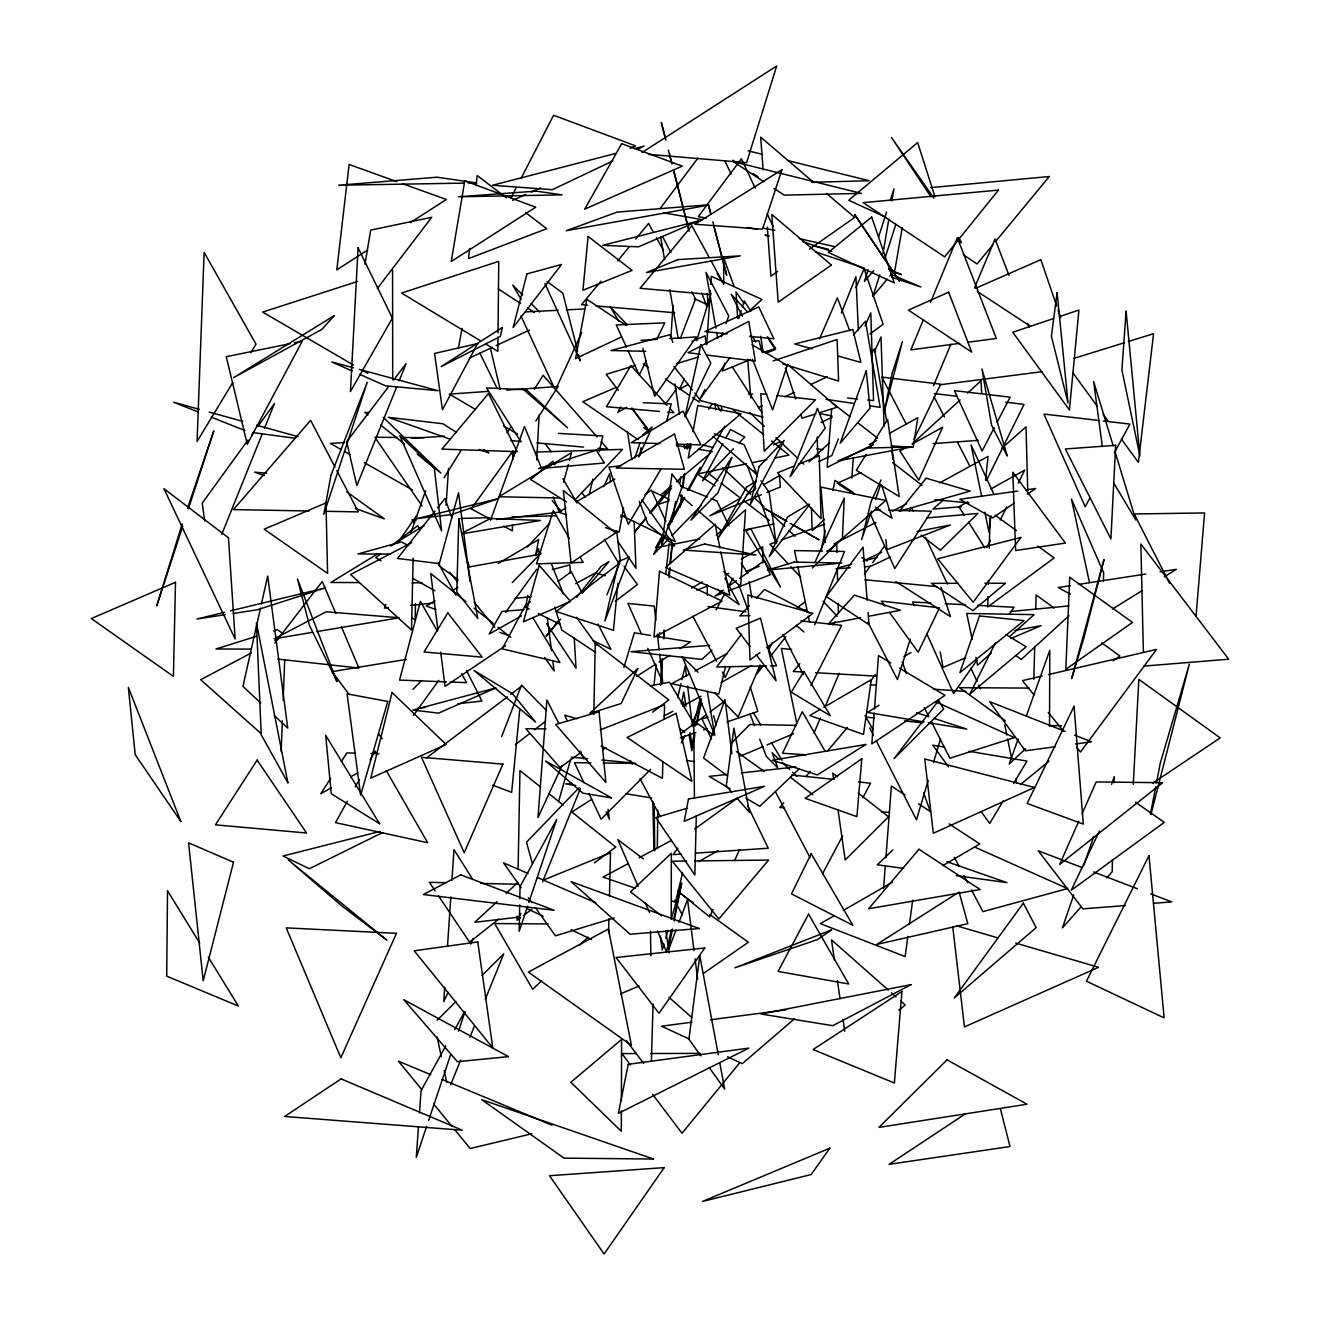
<?xml version="1.0" encoding="UTF-8"?>
<svg xmlns="http://www.w3.org/2000/svg" width="1320" height="1320" viewBox="0 0 1320 1320"><rect width="100%" height="100%" fill="white"/><g stroke="black" fill="none" stroke-linecap="round" stroke-linejoin="round"><path stroke-width="1.5" d="M671.236 919.182L671.319 853.281L630.514 891.874L661.468 915.766M621.373 1110.862L621.308 1131.273L570.834 1082.284L621.588 1039.45L621.406 1100.666M1049.532 726.412L1049.779 650.331L1026.399 715.836M512.44 524.716L512.391 530.855L503.431 526.086M512.935 459.096L513.001 450.895L471.157 508.86L490.875 519.387M657.327 848.496L657.805 810.216M497.97 337.012L497.821 351.318L485.579 343.909M498.019 332.921L498.745 261.36L401.56 293.04L480.315 340.725M415.437 603.603L415.239 619.938L411.906 617.711M416.394 519.849L416.443 515.773L397.963 542.454M517.192 916.13L517.126 920.221L520.41 917.779M518.1 868.972L519.964 770.566L540.721 787.149M519.684 904.893L519.172 931.326L527.571 906.246M519.799 898.804L520.047 886.611L556.66 819.472L528.874 902.401M593.818 714.417L595.27 642.939L668.778 699.93L652.641 712.14M413.143 558.129L411.493 630.019L350.608 574.514L411.724 542.635M1112.447 859.601L1112.199 871.745L1106.803 877.816M1114.113 782.694L1114.245 776.622L1111.589 784.377M608.569 933.141L608.916 918.72M609.461 896.066L610.483 852.803L544.104 879.764M696.3 815.694L694.864 875.011L655.809 817.558L686.845 808.351M987.987 596.755L987.723 606.903L1054.185 557.931L1037.784 546.051M988.317 584.595L988.416 580.553M989.257 548.113L990.049 517.704M1033.824 679.338L1034.715 646.387M1035.705 609.312L1036.084 594.908L1054.152 608.091M662.904 761.97L662.409 778.305L601.178 746.014M664.158 719.07L664.587 704.764L600.204 729.878M651.387 1060.917L653.07 1004.041M281.16 751.542L282.348 720.836M283.14 700.342L284.724 659.389M1103.371 581.047L1103.701 572.88L1071.46 499.076L1089.478 582.565M536.778 460.004L539.105 414.942M1133.286 784.311L1138.847 679.387L1220.191 737.896L1152.839 783.106M660.577 685.344L662.227 658.762M663.498 638.319L664.01 630.135M446.111 505.213L448.519 468.501M444.757 987.245L443.784 1001.632L448.123 992.343M447.513 946.159L450.813 896.857M451.918 880.407L453.981 849.601L472.478 879.037M670.84 338.25L673.035 305.448M660.841 683.496L662.475 659.142M663.828 638.847L664.372 630.729M706.678 344.701L710.374 290.4M710.77 284.361L711.332 276.309L761.937 299.425L749.892 310.513M418.44 1127.082L416.278 1157.392L426.657 1126.34M419.463 1112.925L421.047 1090.699L445.83 1045.786M851.796 478.038L853.33 457.826M874.186 713.081L871.843 743.886L945.005 695.343L899.53 668.151M874.483 708.988L878.526 655.594L890.769 662.92M831.666 408.903L827.145 467.362L871.926 445.17M883.542 888.624L885.274 866.052M885.901 857.851L891.396 786.077L904.992 794.986M1196.035 616.242L1204.582 512.935L1134.193 513.975L1169.57 583.242M617.909 583.357L613.453 630.333L556.264 611.49L619.856 562.931M669.141 577.83L670.098 567.666M670.477 563.59L671.831 549.334L673.728 543.724M519.701 710.374L511.648 792.346L492.723 785.185M668.679 575.256L669.273 569.167M985.561 480.348L988.036 456.423L939.642 482.906M469.59 248.457L468.55 258.588L546.727 228.723L525.707 212.636M476.14 185.642L477.196 175.511L506.303 197.785M653.994 685.261L656.139 665.049M659.142 636.768L659.571 632.726M665.824 574.101L669.042 543.757M680.179 507.061L681.565 494.885M682.489 486.766L683.875 474.589M681.169 504.108L682.11 495.94M683.034 487.773L684.667 473.501M687.456 449.014L687.934 444.939M669.884 563.095L672.26 543.262M990.924 515.872L988.96 532.01L984.901 512.226M686.911 448.536L687.39 444.807M680.031 482.823L680.823 476.702M907.846 936.441L905.157 956.571L820.396 923.653L834.438 915.568M909.447 924.363L912.681 900.224M639.787 455.614L641.041 447.645M364.996 264.049L370.689 230.109L431.755 217.288L377.322 288.469M883.014 253.423L888.822 219.169M891.891 201.036L893.937 188.941L890.241 200.492M672.062 521.615L675.51 501.616M902.253 227.65L894.927 269.841L889.746 276.078M690.772 443.982L688.182 458.188L741.081 413.721L697.768 405.438L692.983 431.805M623.568 508.002L619.13 532.174L605.517 527.67M458.32 348.513L462.066 328.399M694.881 734.778L691.828 750.783L689.007 734.53M696.795 724.779L701.398 700.788M1150.413 814.275L1155.726 786.736M1156.485 782.793L1160.296 763.125L1189.336 664.191L1151.024 814.226M527.818 595.403L525.492 607.365L529.254 609.114M535.59 555.505L538.708 539.534L498.284 563.442M821.205 550.489L825.132 530.458M832.986 490.396L834.933 480.381L853.446 492.591M668.547 948.915L672.507 929.032M674.107 921.079L681.648 883.294L671.385 918.588M694.403 732.847L691.928 744.86L690.046 732.666M696.053 724.845L701.398 698.824M681.302 703.857L683.777 692.027L685.971 706.249M682.522 706.035L683.38 702.009L684.073 706.068M666.534 951.67L671.418 929.544M673.645 919.495L681.648 883.294M260.502 608.14L242.946 686.433L260.865 703.098M261.393 604.131L267.696 576.031L287.727 728.079L274.296 715.588M589.215 494.736L592.845 479.061M599.214 451.621L602.844 435.963L558.558 433.389M677.704 697.455L680.988 683.644M681.928 679.701L685.229 665.89L686.433 675.988M682.654 872.47L675.493 902.203L671.682 900.883M725.62 666.319L718.872 693.957L671.698 683.678L689.601 673.942M693.677 724.465L700.211 698.626M666.6 421.311L671.253 403.92L643.253 402.732M563.541 482.196L568.359 464.459M569.432 460.515L571.577 452.644L498.91 496.765L559.267 497.97M558.574 801.587L570.768 759.082M663.993 944.097L662.277 949.971L660.363 936.21M665.692 938.207L667.969 930.369M928.224 780.302L916.459 819.819L876.266 740.817M933.504 762.531L940.566 738.82M623.914 667.441L634.375 632.791L650.397 635.415M696.696 340.659L711.084 293.304M724.762 363.214L722.32 371.002L750.667 359.486M738.771 318.433L741.213 310.646M742.417 306.751L744.249 300.911L750.882 311.322M879.73 274.873L872.916 296.34L887.155 279.197M885.307 257.334L895.834 224.169M910.305 639.029L897.435 679.519L867.851 622.149M868.082 269.841L864.385 281.408L873.675 270.683M878.543 237.105L886.545 212.058M182.737 526.152L156.733 605.863L182.243 523.792M188.446 508.645L213.807 430.881L187.506 508.299M428.62 1120.515L450.697 1054.498M458.502 1031.2L464.986 1011.797M1073.721 894.894L1062.418 927.861L1081.261 906.625M1083.687 865.804L1093.653 836.731M634.788 457.99L640.117 442.546M871.53 510.972L861.647 539.5L871.101 501.567L881.067 479.919M875.49 499.554L880.77 484.324M385.737 604.279L384.384 608.124L388.426 607.712M410.767 533.049L425.634 490.693M721.429 336.748L722.749 332.97M726.082 323.532L728.739 315.991L705.986 272.332L715.935 328.3M1018.149 738.952L1009.206 763.999L1025.64 748.688M490.561 520.179L524.502 426.525L542.306 470.299M668.861 948.997L676.054 929.989M678.926 922.383L687.538 899.564L694.023 950.614M680.328 338.53L695.524 298.98L691.746 291.835M501.633 736.626L521.499 685.13L546.48 710.556M838.365 438.983L831.814 455.582L818.796 461.604M606.969 594.759L619.658 563.194M841.351 313.005L855.938 276.738L858.346 330.28M221.826 534.188L262.284 433.802M264.561 428.126L274.494 403.491L257.631 426.739M396.841 386.546L356.846 485.611L346.649 441.721L388.74 386.447M399.151 380.837L406.065 363.676L393.69 379.945M450.681 1084.644L460.68 1059.993M469.92 1037.239L474.523 1025.871M485.298 999.322L503.745 953.832L482.031 975.48M542.586 881.743L580.371 788.568M814.754 624.64L844.585 551.48L826.534 551.149M923.472 319.457L910.882 349.882L959.706 343.349M930.55 302.329L957.33 237.649L996.32 338.448L967.841 342.26M759.973 665.033L738.193 716.991L714.631 692.753M933.553 385.621L950.878 344.272M974.523 287.892L995.016 239.019L1009.041 275.401M814.011 733.078L820.314 718.113M825.033 706.893L839.207 673.233M819.555 338.811L837.358 297.775L849.783 330.808M855.938 287.546L864.121 268.884L883.162 324.274L870.028 333.96M603.834 486.651L609.576 473.649L610.582 481.784M864.996 325.941L870.787 312.906L873.543 400.554L867.553 399.976M1078.753 821.304L1059.679 864.418L1162.623 782.727L1096.178 781.935L1082.086 813.796M874.318 351.879L881.001 336.913L884.053 426.195M712.965 909.364L709.632 916.839L677.77 891.132M734.58 860.739L739.579 849.519M638.682 457.001L652.229 426.97L642.79 434.841M814.902 562.468L844.206 498.069L842.457 538.098L812.394 567.98M555.34 390.093L581.724 332.656M562.106 765.501L537.982 817.542L546.909 700.045L558.822 723.476M470.613 944.031L473.204 938.454M535.937 554.317L538.56 548.724L539.336 554.829M520.872 913.473L519.139 917.103L474.705 922.284L497.112 901.659M730.438 666.468L725.191 677.49L722.337 672.094M1099.378 831.105L1071.295 890.208L1164.306 822.36L1135.58 802.279M914.05 439.246L940.665 384.17L881.892 377.108L906.477 424.627M646.272 360.657L639.226 375.061L628.155 350.922M656.848 339.058L664.785 322.855L616.242 324.935L626.456 347.209M760.617 666.418L757.069 673.678L763.307 665.659M768.619 650.1L772.183 642.84M986.749 547.668L990.363 540.292M1000.296 519.997L1006.615 507.078M1018.347 483.087L1024.667 470.167L990.907 488.961M684.486 378.906L679.338 389.383L688.215 384.433M986.436 480.579L1024.039 404.398L1005.691 402.171M995.528 642.592L969.87 694.006L1026.168 646.8L1006.054 634.606M810.859 685.591L841.665 625.333L800.992 620.895M704.929 389.466L699.369 400.29L763.191 417.136M510.807 198.313L516.384 187.489M521.037 178.464L553.591 115.269L635.58 145.876L629.986 148.351M994.257 427.713L982.113 451.06L954.409 390.654L1010.13 397.155L997.062 422.317M681.351 742.797L685.162 735.603M692.769 721.215L702.273 703.23M716.133 609.906L724.548 594M728.293 586.921L732.963 578.077M822.459 873.922L842.655 835.824M862.851 797.742L870.54 783.222L858.38 781.952M1090.056 497.722L1085.188 506.698L1043.955 414.084L1099.214 420.502M1114.344 452.826L1129.903 424.083L1103.305 420.981M722.783 443.652L702.471 480.859L733.441 448.767M725.686 438.339L730.521 429.478L744.711 437.102L739.068 442.942M663.284 536.596L653.532 554.433L669.042 538.527M668.167 527.67L684.75 497.359M688.644 490.215L697.422 474.16L715.126 485.809M454.74 1029.616L464.656 1011.648M347.358 801.174L335.511 822.64L427.663 842.721L386.166 770.484M355.278 786.868L359.221 779.724M370.095 760.056L375.045 751.113L377.058 754.627M662.524 535.309L655.562 547.849L699.732 538.956M667.507 526.333L683.43 497.656M687.406 490.479L700.342 467.181M724.746 426.145L698.231 473.831L746.592 463.848M620.845 406.906L617.826 412.269L626.719 407.302M661.171 468.699L628.303 524.37L608.965 466.999L621.027 465.877M1003.183 800.91L989.72 823.433L981.239 811.767M1013.529 783.601L1026.993 761.079L968.864 751.261M232.864 382.387L197.076 441.457L204.121 252.384L256.014 344.157L250.75 352.852M687.868 443.553L684.733 448.717L684.123 444.659M708.741 409.216L711.876 404.068M866.035 454.476L856.333 470.283L899.184 496.502L887.601 419.364L870.342 447.447M444.196 477.642L461.241 450.054M506.979 432.861L510.262 427.63M534.385 389.235L543.147 375.292L597.086 436.936M330.577 778.42L320.793 793.732L331.32 787.776M341.435 761.409L346.879 752.911L354.899 753.11M535.804 420.981L558.212 386.512L506.847 390.093M870.507 681.302L875.226 674.569M976.899 660.33L953.601 693.511L926.822 633.748M1009.503 613.899L1014.156 607.266L977.592 605.368M864.402 574.365L870.309 566.016M872.685 562.683L884.499 545.968M909.332 510.873L911.691 507.54L913.44 511.269M413.539 715.308L438.752 680.41M505.56 612.381L536.679 569.266M665.61 403.92L676.368 389.037M247.995 440.022L202.24 503.118L204.682 520.971M251.608 435.039L254.017 431.722M729.762 357.868L699.748 399.349L694.815 393.079M677.886 848.1L673.035 854.65L681.153 854.089M660.148 208.527L697.867 158.169M741.527 634.194L716.711 666.946L766.573 665.957M274.873 642.972L322.278 581.476L335.808 613.47M809.523 504.718L769.246 556.628L787.529 516.978L809.127 504.091M770.781 656.04L785.763 636.784M558.954 620.004L546.216 636.223L560.604 619.096M576.774 597.3L600.963 566.511L608.965 561.528L582.83 592.647M645.975 517.671L634.689 531.976L646.553 517.852M649.72 512.903L671.038 485.876M434.989 511.104L397.485 558.476L439.543 563.656M437.481 507.936L444.988 498.465L451.819 517.605M739.843 1062.649L681.994 1133.236L652.575 1094.23M600.897 281.209L581.559 304.639L587.631 305.167M617.644 260.898L629.244 246.84M635.695 239.035L648.582 223.41L653.532 232.37M992.838 244.86L977.08 263.934L963.418 254.809M995.461 241.675L1049.284 176.5L930.55 187.671M650.512 513.15L671.599 488.053M799.821 663.696L793.287 671.467L803.401 672.029M832.524 624.855L835.147 621.753M783.733 802.808L779.74 807.526L783.816 807.708M806.289 776.111L810.282 771.408M827.524 750.981L847.44 727.435M853.462 334.917L865.507 321.272L880.159 407.352L870.144 405.867M871.761 351.945L874.483 348.909L886.71 421.393M527.373 546.909L549.697 523.165M575.272 499.686L622.529 449.361L536.052 452.067M749.38 605.616L739.744 615.862L750.007 615.615M756.261 598.29L764.528 589.495L809.721 613.156M579.084 787.71L526.498 842.177L532.455 863.791M671.863 535.639L701.448 505.279M512.242 582.565L541.084 553.13M413.044 689.287L421.641 680.526M650.496 769.51L601.111 819.192L589.083 793.65M731.296 743.177L749.909 724.433L796.356 725.406M437.135 1020.245L455.961 1001.467M892.666 850.096L877.305 864.798L903.639 868.411M799.012 769.065L759.808 806.322L745.833 798.072M541.645 980.826L532.653 989.291L494.719 923.554L548.146 923.951M579.117 945.516L588.11 937.051M808.978 461.934L829.537 442.645M812.658 530.36L824.538 519.304M712.024 650.067L701.927 659.373L630.878 651.667L709.714 645.397M506.088 893.409L518.034 882.403M912.236 443.85L960.085 399.976M967.56 393.129L981.007 380.787L981.701 393.013M1069.018 615.681L1021.185 659.488L1016.268 655.776M991.37 652.921L977.625 665.231L975.942 657.261M1009.701 636.504L1034.121 614.641L966.735 613.47L972.18 639.342M943.668 499.669L933.009 509.108L961.306 506.715M1001.616 448.42L1026.02 426.838L1027.736 490.76M827.656 551.397L885.753 500.445L820.908 487.113L825.313 542.487M716.397 535.194L745.536 509.817L740.602 586.492L723.871 571.577M794.426 1018.842L742.318 1063.639L727.634 1056.841M660.693 495.016L671.665 485.809M676.351 481.866L710.82 452.925M1020.508 784.525L1049.02 761.161M898.837 1010.229L905.223 1005.048L900.62 1000.972M498.68 919.182L469.557 942.15L438.57 896.016M515.295 744.711L529.666 733.557M534.468 729.844L545.639 721.165M380.589 553.987L375.738 557.683L381.117 560.687M391.908 545.358L417.78 525.673L419.727 529.237M615.318 601.342L637.428 584.545L624.046 566.313M602.63 749.991L605.863 747.549M426.212 758.175L507.49 696.828M510.741 694.369L522.11 685.789M644.903 494.934L651.387 490.083L665.89 521.351M523.693 915.354L531.91 909.249M594.38 862.917L615.763 847.077L571.065 811.371M759.94 652.608L749.991 659.967L747.912 595.006L812.988 613.371L766.573 647.707M680.443 733.87L706.579 714.516M709.846 712.09L724.564 701.201M525.442 605.236L530.36 601.639M558.195 581.295L571.296 571.708L582.351 593.373M581.344 752.153L560.01 767.613L525.855 728.706L546.018 728.904M694.666 829.076L737.748 797.89M723.261 590.106L715.028 596.013L724.564 592.366M728.194 586.575L736.411 580.668M739.695 578.292L764.379 560.571L770.269 574.778L728.36 590.898M1113.156 660.825L1119.855 656.007L1101.787 642.84M777.612 271.458L770.913 276.144L767.316 227.106M809.44 249.15L854.667 217.453L826.485 193.363M797.098 607.58L805.381 601.804M703.329 973.483L748.357 942.249L709.846 914.595M1014.156 503.201L992.64 517.918L959.788 499.323L1017.687 491.056M1027.389 494.159L1035.672 488.499L1025.673 489.918M505.56 645.661L445.055 686.416L440.715 652.162M965.761 1113.585L889.135 1164.322L1010.031 1146.519L1000.445 1109.047M642.031 152.526L776.671 66L746.592 162.69L648.466 154.341M367.62 250.058L336.814 269.841L349.107 164.472L396.759 181.632M410.404 222.568L446.341 199.485L402.484 183.694M636.619 676.401L655.726 664.191M659.191 661.963L669.619 655.297M680.031 648.631L690.442 641.982L656.403 636.388M570.867 812.674L591.541 799.458M957.38 893.145L876.793 944.427L967.791 923.686L959.079 892.056M879.021 705.193L867.553 712.453L924.231 721.957M1112.595 608.949L1141.882 590.749M1164.273 576.823L1176.334 569.332L1160.032 571.84M378.246 553.542L330.808 582.466L359.221 582.582M390.555 546.051L423.951 525.69M565.802 508.052L558.806 512.209L566.593 514.784M576.312 501.847L614.823 479.061M435.006 600.864L426.212 606.062L435.913 609.51M452.579 590.469L457.858 587.351M942.678 865.705L979.786 843.942L949.195 823.911M691.647 588.159L702.306 581.938M741.345 559.152L762.646 546.727L762.943 562.881M820.314 709.368L809.754 715.506L863.478 734.432L871.332 679.652L823.828 707.305M741.163 497.722L709.797 515.807L761.277 494.785M746.394 494.703L755.106 489.687M763.818 484.654L779.493 475.612L780.334 486.997L766.986 492.459M843.216 910.503L892.386 882.172M698.577 861.729L717.981 850.657M350.625 776.869L357.654 772.893M521.449 615.895L489.175 634.062L502.012 611.408L524.007 609.625M721.198 682.473L751.591 665.462M904.002 656.486L911.047 652.542M967.807 501.831L958.93 506.764L964.309 515.312M876.595 440.435L869.451 444.378L873.428 444.659M889.135 433.521L917.763 417.73L913.192 447.364L891.314 445.88M906.955 446.919L899.811 450.862L918.803 480.166L942.645 427.251L912.301 443.965M694.98 671.005L727.221 653.466M575.668 583.638L595.468 572.946L605.352 575.718M664.092 715.918L672.87 711.232M683.413 705.589L700.953 696.201M628.254 863.577L603.025 877.074L635.448 888.31M639.062 857.785L671.517 840.428M758.521 407.682L762.085 405.784M251.328 652.954L200.689 679.701L261.426 733.92M274.824 640.546L278.438 638.632M892.403 511.219L906.774 503.728M276.028 637.824L326.172 611.787L399.234 617.777L316.569 631.636M461.818 533.247L490.446 518.512L540.474 520.459L462.033 533.824M833.992 543.939L875.985 522.423M382.668 832.507L309.358 868.725L283.041 856.003L380.111 831.402M612.909 160.924L552.288 189.7L492.508 185.262L616.209 153.318M636.801 149.589L644.143 146.091L634.178 148.681M865.309 560.01L881.644 552.271M890.224 557.057L870.689 566.33L864.567 566.759M785.02 396.726L794.211 392.37M810.777 384.549L827.343 376.712M621.555 336.913L575.569 358.611L586.789 299.277L625.911 325.198M773.487 444.906L780.829 441.441M821.172 422.433L832.178 417.236M470.151 357.703L492.409 347.341M496.122 345.609L529.501 330.066M725.109 574.909L728.689 573.292M837.078 483.334L860.986 472.609M512.671 200.277L525.707 194.502M531.3 192.043L540.606 187.918M975.661 288.288L1040.836 259.661L1056.743 306.108M616.242 387.37L582.763 401.725L638.055 439.593M620.449 993.943L638.979 986.007M965.646 657.789L943.024 667.409L940.203 651.915M1010.905 638.517L1041.084 625.68L1015.014 630.399M691.977 341.385L705.045 335.841L706.216 343.827M740.536 756.079L763.273 746.493M767.052 744.892L793.567 733.722M794.607 465.877L777.546 472.824L821.073 518.727L819.241 455.829L798.385 464.327M765.781 353.331L775.236 349.503L767.481 337.359M696.729 590.172L708.081 585.832M745.932 571.395L759.182 566.346M777.447 541.464L769.89 544.219L788.089 563.706M781.226 540.094L824.736 524.221M680.328 737.831L695.821 732.551M703.577 729.91L707.454 728.59M726.825 721.99L757.812 711.43L750.238 686.829M773.124 360.954L837.111 339.487L838.612 381.067L782.76 363.908M1053.624 318.533L1012.77 332.26L1069.431 409.975L1078.918 310.035L1059.465 316.585M620.515 517.06L624.393 515.757M657.343 504.735L668.976 500.841M357.671 281.424L262.663 312.081L353.512 365.062M815.727 413.902L802.032 418.176L800.761 414.332M819.637 412.682L837.243 407.171L787.545 364.353M256.295 636.356L215.968 648.994L250.701 649.11M273.57 630.927L277.414 629.722L282.43 633.171M1074.101 358.314L1124.491 342.705M1128.369 341.517L1153.564 333.712L1138.401 462.38L1121.422 439.18M635.514 365.392L606.177 374.352L618.37 390.357M676.566 363.643L698.164 357.093M614.295 917.945L555.423 935.797L535.375 907.615M763.867 352.093L775.698 348.529L767.53 336.897M552.304 569.613L569.877 564.878L570.356 572.962M837.853 567.913L851.532 564.234M863.247 561.066L876.925 557.386M707.801 717.321L701.943 718.888L711.513 739.167M224.631 612.282L196.911 618.997L225.192 614.674M230.571 610.846L325.578 587.812L257.515 609.741L233.277 613.453M531.878 1133.764L470.184 1148.532L454.542 1129.474M1042.437 675.972L1022.422 680.641L1034.022 694.914M1048.443 674.586L1156.551 649.407L1080.453 752.037L1076.592 747.285M752.647 462.594L766.755 459.69M774.807 458.023L788.914 455.119L771.523 441.012M290.268 343.612L226.281 356.697L247.269 444.329L302.263 341.154L294.261 342.787M743.903 530.046L774.015 523.974M917.053 531.498L950.416 524.997L886.974 549.664L885.868 539.632M860.541 617.793L828.597 623.815L854.436 595.138L900.471 610.269L868.527 616.291M650.051 685.872L669.487 682.209L695.327 725.901M705.919 205.59L566.264 230.72L617.116 212.091L707.949 204.831M468.435 567.072L540.639 554.119M274.23 638.748L312.543 632.33M406.263 659.406L332.096 671.632L349.189 694.551M1070.371 585.667L1058.161 587.548L1070.487 594.214M1078.522 584.413L1145.76 574.035M1055.439 746.724L1025.31 750.816L989.604 701.63L1065.141 731.379M1075.52 743.985L1091.574 741.807L1074.579 735.108M692.092 1022.191L661.518 1026.184L689.073 1038.955M710.424 1019.782L785.812 1009.916M939.675 384.829L1041.876 371.712M496.633 519.469L559.333 512.16L553.13 496.93M417.664 708.246L425.7 707.355M457.826 703.741L481.932 701.052L466.438 670.411M752.763 341.352L758.901 340.675L762.201 352.407M727.32 774.428L709.186 776.408L730.125 788.783M741.444 772.893L795.861 766.969M410.586 605.385L432.762 603.042M1010.245 611.572L1068.853 605.913M571.824 783.304L565.768 783.898L575.751 785.532M515.047 598.339L531.152 596.821M926.574 517.952L977.922 513.463L940.434 550.192L921.178 535.144M1143.714 666.105L1228.705 659.208L1140.859 544.005L1143.384 651.865M1125.284 905.536L1082.845 908.853L1038.229 850.773L1082.103 867.57M1153.564 903.309L1171.764 901.89L1150.776 893.855M933.224 443.603L978.219 440.352M835.989 568.821L850.278 567.798M488.351 391.38L449.328 394.102L475.579 409.48M695.327 853.149L768.273 848.232L747.681 805.827M344.635 442.53L330.379 443.438L341.088 449.51M411.807 438.273L444.378 436.21M640.942 340.346L657.376 339.339M669.685 338.58L696.382 336.947L654.621 396.28L642.889 348.332M525.343 311.899L558.046 310.283M566.231 309.887L584.611 308.979M515.46 452.71L511.335 452.842L513.975 455.928M811.519 182.341L869.17 180.708L787.891 160.627M416.048 519.717L411.972 519.832L414.529 522.984M460.894 518.446L489.423 517.638M511.83 517.011L556.66 515.74M770.566 665.874L776.539 665.759L767.844 647.328M464.277 183.117L338.679 185.229L436.953 177.21L476.619 182.902L468.385 183.051M686.68 861.036L672.342 861.217L718.872 918.984L768.603 860.062L694.881 860.937M636.339 1053.558L621.934 1053.607L630.514 1064.976M650.76 1053.525L700.194 1053.376M958.122 583.308L931.326 583.341L972.972 610.648L1005.526 583.242L984.918 583.275M390.555 554.07L357.967 553.938L401.23 541.992L408.655 545.49M411.988 582.78L422.136 582.83M748.572 394.152L752.68 394.168M1029.402 688.099L959.458 687.67L1005.444 720.885M374.83 437.25L397.337 437.448M401.428 437.481L423.935 437.679M1049.301 725.538L1061.445 725.703M590.848 762.844L574.481 762.646L583.935 782.71M603.124 763.01L635.844 763.405M309.177 510.988L233.409 509.603L310.629 420.354L334.95 467.016M325.561 511.285L358.33 511.896L336.814 470.613M822.525 551.083L794.475 550.572L796.999 562.518M874.549 509.933L880.654 510.064M888.789 510.23L931.458 511.17L894.778 568.524L870.095 513.463M445.813 882.701L429.396 882.337L435.121 890.884M480.744 883.443L517.72 884.235M645.827 351.301L610.995 350.526L669.867 334.702L672.837 342.391M370.936 753.522L378.955 753.736M659.983 443.569L631.273 442.645L682.985 411.147L701.019 444.906L676.401 444.114M446.325 681.862L399.564 680.097L420.387 601.359L437.481 631.389M450.384 682.028L466.653 682.638L461.62 673.81M881.447 811.998L889.581 812.344M526.433 389.763L522.407 388.558L567.501 427.762L526.433 389.763L486.535 387.948L520.938 441.82M368.841 412.615L364.815 412.417L367.983 414.959M930.88 602.959L912.599 602.019L914.281 605.748M945.103 603.685L965.415 604.741M815.545 672.721L876.282 676.12M806.305 754.842L782.578 753.241L802.263 711.711L824.951 750.964M870.193 684.816L876.298 685.245M933.372 689.188L965.976 691.433M595.749 305.877L674.767 312.757M709.912 294.492L640.101 288.288L691.845 225.687L709.203 257.466M659.554 411.46L606.49 406.709L630.943 365.574L666.913 405.141M667.722 412.186L673.843 412.748L669.685 408.177M510.691 440.566L520.822 441.474M537.009 442.926L583.588 447.101M597.745 448.371L607.876 449.279L601.128 441.573M266.673 473.253L254.644 472.147L264.313 475.629M791.637 649.423L781.374 648.483L796.736 723.112M571.329 757.152L587.614 758.686M601.854 760.023L632.395 762.894M847.555 398.062L857.554 399.019M934.874 499.719L969.028 502.936M864.963 579.777L936.804 586.591M802.395 609.592L806.338 609.972M866.134 717.123L874.186 717.932M904.398 720.951L922.531 722.766M928.57 723.376L932.596 723.772M727.27 333.911L704.995 331.551L758.736 306.9L773.85 338.827L749.545 336.253M791.538 774.988L834.075 779.427M277.827 659.092L358.875 668.052L341.368 626.654M766.87 394.399L760.798 393.723L764.247 451.242L815.463 399.828L777.001 395.538M934.296 393.541L956.736 396.248M700.26 354.222L688.034 352.688L748.803 321.403L755.287 361.135L706.381 354.981M252.763 432.564L295.581 438.322M708.015 606.589L745.816 611.77M956.291 875.639L1006.929 882.601L946.77 861.647M816.865 448.833L822.888 449.674M826.039 399.349L854.106 403.491M686.499 760.452L694.617 761.656M625.73 793.716L651.701 797.973M928.274 722.634L966.735 729.086L933.999 718.41M676.351 445.483L690.36 447.859M698.379 449.229L712.387 451.621M944.807 747.186L932.778 745.156L948.519 766.804M663.812 212.85L702.372 219.681M747.037 227.584L757.185 229.383M706.332 218.08L698.263 216.645L741.428 158.73L755.155 188.067M762.795 228.112L774.889 230.257M819.852 413.638L831.996 415.981M768.966 235.917L765.006 235.026L768.9 236.329M812.46 245.636L828.284 249.183M799.243 238.639L834.801 246.675M748.242 150.843L762.118 154.275M702.685 444.873L712.668 447.463M353.479 367.818L331.832 361.96L352.192 371.002M359.387 369.418L438.075 390.703L385.506 385.803L359.601 374.302M199.353 409.349L173.695 402.253L198.066 411.923M209.22 412.087L242.797 421.377M256.608 425.205L298.072 436.672M812.212 348.843L794.689 343.975L852.803 329.488L860.887 362.373L837.523 355.888M576.609 718.674L564.795 715.226L567.237 720.902M956.439 925.782L997.887 937.893M1015.657 943.074L1098.586 967.296L964.441 1026.91L952.726 926.673M916.674 712.767L928.224 716.529M802.741 241.725L831.781 251.394M889.861 270.732L901.477 274.593L888.508 269.164M815.644 251.905L864.336 268.125M891.594 277.216L920.816 286.951L890.686 274.279M450.186 439.197L388.311 417.318L442.909 423.753L456.522 432.382M479.193 449.46L488.862 452.876L483.747 449.641M499.884 632.362L509.586 635.827M355.245 508.414L384.268 518.859L346.748 491.832M714.334 433.818L744.101 444.691L757.301 474.771L712.998 436.409M1093.554 871.942L1137.428 888.739M211.2 417.136L244.942 430.534M680.724 486.238L707.371 497.062M711.166 498.597L716.875 500.923L729.019 525.871M430.699 1074.645L398.459 1061.23L421.938 1089.792M442.068 1079.397L552.057 1125.201M528 873.444L503.514 862.851L521.202 887.716M537.421 877.519L595.832 902.764M974.539 847.011L1067.55 888.574L982.905 911.641L971.487 889.928M935.649 701.712L1014.403 737.583L949.889 758.241L931.557 722.089M885.934 217.305L848.727 200.244L917.664 142.576L934.972 196.812M694.501 298.666L707.47 304.788M526.532 908.308L543.246 916.327M571.098 929.709L591.525 939.526M653.268 491.634L669.141 499.323M620.796 515.196L675.262 541.58L667.59 525.03M538.329 613.586L560.092 624.31M592.762 640.398L610.896 649.341L598.01 624.063M413.391 578.737L434.89 590.783M344.668 451.522L350.014 454.558M364.303 462.66L412.483 489.951M785.713 520.608L764.626 508.431L786.885 521.4M792.742 524.667L819.093 539.88L790.301 523.396M362.423 370.243L367.768 373.362M752.053 344.718L787.281 365.376L772.596 409.909L752.466 359.32M503.596 425.914L517.588 434.115M566.544 501.98L530.59 479.44L552.915 461.29L554.911 464.755M838.794 484.423L854.255 494.224M876.579 508.398L892.039 518.199L881.743 485.331M895.884 581.625L950.433 616.588L940.995 587.251M861.927 557.634L867.058 560.967M643.582 427.581L646.981 429.808M498.3 288.899L520.591 303.484M527.456 307.972L534.319 312.46M918.588 803.88L930.484 811.668M977.229 291.357L1030.409 326.304M732.781 160.215L736.164 162.442M753.077 173.563L758.142 176.896M763.818 181.714L733.227 161.618L861.382 193.396L784.212 195.129L774.015 188.413M875.308 507.012L878.674 509.223M595.601 652.393L561.792 630.053L554.796 607.117M643.253 363.924L648.351 367.405M665.362 379.005L689.155 395.224M692.554 397.551L699.352 402.188M717.519 589.331L739.183 604.626L724.894 578.044M713.443 735.025L693.759 720.885L694.419 798.452M736.411 751.525L764.313 771.557M678.051 891.759L693.115 902.583M995.131 515.196L1016.466 530.623M679.882 728.739L684.865 732.352M547.107 281.523L562.815 293.188L577.648 350.938M727.452 775.88L703.577 758.076L725.027 699.567L731.874 753.72M458.156 579.926L438.801 565.438L458.552 492.822L470.002 581.51M643.385 858.957L617.826 839.619L638.071 886.248M708.361 473.352L717.964 480.76M721.165 483.236L740.388 498.053M743.589 500.511L769.213 520.278M892.633 462.577L921.97 485.265M832.144 402.847L850.014 416.74M858.132 423.043L877.618 438.207M837.54 776.803L832.755 773.058L833.63 779.113M858.264 793.056L888.558 816.799L845.179 859.98L837.952 809.44M790.366 777.183L812.707 794.656M380.655 425.056L404.432 443.998M417.103 454.096L440.88 473.038L383.344 417.384M465.96 601.672L430.765 573.557L437.91 629.986M473.962 608.058L493.168 623.386M497.954 627.214L510.757 637.444M548.707 793.518L563.079 804.986M733.59 410.256L763.62 434.61M813.945 182.655L760.699 137.164L763.108 169.868M679.882 495L692.224 505.626M698.412 510.939L721.578 530.871M796.24 625.333L803.88 631.983M888.327 990.099L831.484 939.84L834.438 960.151M891.396 992.822L896.016 996.897M668.91 997.243L691.713 1017.423M722.7 467.709L750.75 494.29M753.687 497.079L764.033 506.88M771.408 513.876L784.69 526.465M789.112 530.656L795.019 536.266M749.628 412.45L764.263 426.409M775.962 437.58L797.907 458.535M800.827 461.323L803.764 464.129M779.394 759.677L772.117 752.73L777.595 767.201M782.298 762.465L789.558 769.428M792.462 772.216L796.834 776.391M698.016 672.21L682.242 656.634L714.829 735.141L707.239 691.267M522.67 295.07L512.721 285.137L521.087 299.26M531.184 303.584L539.698 312.097M777.595 767.712L766.342 756.409L759.693 739.117M627.297 324.901L610.434 307.18L618.865 321.288M790.894 566.709L800.695 577.203M823.102 601.178L837.111 616.176M747.846 312.197L731.214 294.327L742.451 316.371M731.726 792.182L726.28 785.994L733.92 728.129L749.43 812.328L737.17 798.385M552.206 500.676L561.429 511.467M433.669 1104.081L451.935 1126.306M449.658 572.236L457.396 581.691M474.16 602.135L494.785 627.313M1048.212 712.371L1063.689 731.412M673.876 366.399L692.356 389.945M631.802 407.946L647.674 428.736M749.892 646.355L736.197 628.32L760.518 618.123L776.061 680.79L756.129 654.555M626.456 1040.705L643.648 1063.392M544.995 443.52L551.116 451.671M581.724 492.459L585.404 497.343M378.51 733.821L382.189 738.738M632.098 408.623L649.011 431.64M1072.896 372.916L1097.151 406.048M1103.223 414.332L1108.074 420.964M753.868 471.058L757.383 475.926M760.914 480.81L769.147 492.195L776.127 543.51L757.119 492.228M884.911 606.029L881.347 601.095L939.46 607.843L918.159 652.212L889.663 612.629M576.461 617.265L596.706 645.348M700.821 1055.851L688.908 1039.203L699.814 955.597L718.278 1054.729M709.17 1067.5L724.68 1089.132L719.779 1062.831M528.28 897.666L531.828 902.632M641.949 499.917L674.553 545.952L647.922 524.007L639.276 501.369M744.199 303.616L736.032 291.984L737.665 318.466M544.698 657.476L554.103 670.989L552.816 660.808M375.986 438.933L422.087 505.989M617.611 541.035L635.943 568.243L634.128 521.384M930.98 196.828L891.445 137.412L933.851 198.099M958.105 237.567L961.488 242.665L958.303 237.517M546.612 623.601L576.031 668.085L574.216 637.725M741.196 563.194L747.879 573.441M732.254 366.894L761.887 412.599M717.073 273.587L722.568 282.117M716.446 404.299L720.836 411.13M968.616 522.159L984.769 547.8M199.732 943.14L167.524 890.703L166.716 976.14L238.375 1006.054L208.312 957.115M527.505 608.784L525.426 605.319L502.21 648.862L559.944 662.524L532.736 617.446M753.308 712.586L760.749 724.961M771.391 742.632L782.034 760.303M1113.75 483.07L1135.827 519.997L1115.004 451.704M604.329 539.22L618.997 563.805M562.931 478.648L576.956 502.969M569.233 538.131L553.327 510.411L536.514 563.855L583.159 562.369L580.173 557.172M865.045 715.506L873.048 729.795M656.502 237.748L663.432 250.305M438.306 563.079L455.911 595.138M711.134 260.997L723.69 283.965M630.366 760.501L632.296 764.131M640.018 778.602L660.297 816.618M662.475 236.511L670.972 252.565M692.802 616.209L716.628 661.27M954.376 857.373L959.128 866.415M963.88 875.457L967.692 882.701M775.698 792.214L810.051 857.571M674.718 900.389L682.291 914.941M934.131 396.924L944.443 416.922M957.577 442.382L969.771 466.01M752.763 336.567L755.584 342.078M869.731 727.947L873.46 735.306M782.941 634.441L803.401 674.635M924.231 707.635L928.801 716.661M479.903 353.183L497.129 388.377M970.942 668.382L977.047 681.4M978.797 685.13L980.545 688.842M724.993 161.056L731.082 173.993M767.167 213.757L773.173 226.595M925.617 537.389L947.38 584.034M520.938 315.909L554.482 388.228M993.63 493.68L971.091 444.972L981.651 496.403M544.913 283.552L580.206 360.888L578.671 354.915M641.19 633.385L627.94 603.405L654.241 606.128L655.809 620.119M647.807 648.367L662.722 682.093L659.604 654.11M645.348 903.045L649.407 912.368M657.509 931.012L666.402 951.538M580.206 751.212L583.457 758.785M606.177 811.833L609.428 819.406L608.025 809.308M551.38 563.739L563.327 593.785M1027.505 323.301L1028.973 327.129M750.073 714.136L754.512 725.654M701.761 293.04L706.81 306.355M738.705 584.875L747.962 609.724M747.268 465.63L755.716 488.433M734.052 286.341L723.574 257.515L723.772 283.833M923.604 792.825L930.55 812.031M466.851 559.696L469.59 567.352M902.286 661.782L906.345 673.464M1058.062 309.986L1060.702 317.724M785.433 368.049L795.646 398.904M1113.222 445.846L1093.603 381.463L1102.332 446.606M713.674 715.737L716.248 725.439M710.803 213.889L708.23 204.006L710.721 213.988M712.849 221.793L726.693 275.187L713.724 225.984M665.395 138.286L661.303 122.347L665.857 140.184M669.504 154.209L671.55 162.179M673.612 170.131L688.677 229.383M668.382 150.084L671.929 163.96M673.447 169.9L689.155 231.313M490.43 348.332L500.231 389.647M797.841 566.494L807.493 612.249M808.335 616.226L809.606 622.198M437.151 1036.959L441.309 1056.726M444.213 1070.57L446.721 1082.416M719.994 547.998L715.077 524.386L665.659 567.452L729.844 595.221L720.819 551.941M1004.8 724.928L1006.814 734.959M1007.622 738.969L1011.681 759.033M1015.723 779.097L1016.532 783.106M716.644 332.293L717.701 338.299M660.693 237.204L664.554 259.446M669.801 289.757L678.183 338.266M891.808 451.588L893.161 459.64M689.04 444.659L689.683 448.47M749.183 581.576L751.773 597.844M627.413 431.508L631.834 459.673M665.791 930.781L669.223 952.842M674.883 383.905L679.503 414.282M760.716 336.286L763.108 352.522M837.391 980.463L840.031 998.745M842.985 1019.073L844.767 1031.266M714.912 403.788L715.786 409.794M676.516 442.167L677.044 446.193M695.062 958.782L697.669 979.192M547.371 618.007L551.512 650.611M616.588 530.656L620.351 561.214M687.621 686.07L692.439 726.429M657.376 634.111L659.159 650.1M690.327 443.652L690.756 447.629M747.697 359.205L750.766 398.079M867.141 600.188L863.066 547.14L826.27 596.508L869.022 624.673L868.082 612.43M721.479 406.609L721.776 410.652M707.322 293.502L708.114 305.844M817.212 436.92L817.74 455.449M811.486 508.216L812.113 530.623M836.632 542.438L836.896 552.618M837.292 568.87L837.606 581.081M838.15 603.438L838.414 613.602M652.773 801.256L653.994 850.294M650.48 931.062L650.842 955.779M707.223 585.04L707.338 595.237M654.192 803.583L654.72 850.922M392.568 270.171L392.7 379.78M175.494 582.302L173.415 676.368L91.294 618.552L175.494 582.302M458.832 518.628L456.769 591.938L477.873 618.519L458.832 518.628M1069.728 577.285L1065.801 669.339L1132.477 622.413L1069.728 577.285M1115.647 445.302L1110.912 538.972L1065.355 448.981L1115.647 445.302M358.083 247.748L350.443 391.561L392.403 318.137L358.083 247.748M1126.092 311.173L1121.901 369.996L1139.919 455.845L1126.092 311.173M901.939 991.468L894.366 1083.01L813.087 1049.532L901.939 991.468M659.521 571.246L653.977 637.213L722.073 601.111L659.521 571.246M861.811 758.769L856.894 816.635L805.15 798.319L861.811 758.769M588.093 236.428L582.945 290.268L632.098 270.369L588.093 236.428M1057.105 292.611L1051.413 336.188L1068.045 403.062L1057.105 292.611M672.012 474.127L661.452 545.292L682.093 487.014L672.012 474.127M464.788 180.79L451.226 261.492L535.722 207.224L464.788 180.79M330.957 475.332L323.796 514.355L367.24 382.239L330.957 475.332M688.495 798.963L684.206 821.337L764.577 786.274L688.495 798.963M628.237 1064.299L618.37 1113.354L748.836 1048.113L628.237 1064.299M892.303 372.883L883.707 413.952L902.368 341.682L892.303 372.883M502.309 327.541L500.395 336.435L441.16 366.564L502.309 327.541M700.821 344.701L684.964 416.873L710.803 363L700.821 344.701M618.849 561.33L604.89 621.043L629.095 557.057L618.849 561.33M759.165 466.505L750.271 504.768L784.162 440.467L759.165 466.505M392.073 692.538L370.755 778.123L446.127 744.529L392.073 692.538M233.524 862.224L203.197 980.842L188.578 842.853L233.524 862.224M1103.949 559.812L1083.901 637.989L1071.708 678.496L1103.949 559.812M526.944 273.9L513.15 327.492L561.544 264.478L526.944 273.9M539.236 565.372L523.446 621.786L570.52 601.441L539.236 565.372M387.75 701.464L360.657 795.102L347.077 693.841L387.75 701.464M781.935 169.702L762.514 229.152L695.079 224.268L781.935 169.702M979.473 615.962L959.904 672.639L1024.039 620.582L979.473 615.962M866.25 370.788L840.213 443.207L869.995 408.226L866.25 370.788M731.742 457.594L717.932 492.871L690.921 520.179L731.742 457.594M817.476 408.441L790.069 476.784L825.165 427.96L817.476 408.441M502.936 764.115L464.211 852.736L421.476 757.284L502.936 764.115M396.462 933.339L340.84 1057.782L286.226 927.877L396.462 933.339M637.758 668.58L621.126 703.543L589.693 713.427L637.758 668.58M1074.068 706.249L1027.141 803.451L1083.307 824.092L1074.068 706.249M811.189 853.66L791.505 893.887L852.852 925.287L811.189 853.66M1148.994 855.657L1086.443 981.205L1164.141 1017.901L1148.994 855.657M477.626 343.563L442.447 409.695L434.56 353.447L477.626 343.563M808.566 914.133L778.074 971.438L848.71 983.977L808.566 914.133M746.576 487.13L717.568 539.055L756.31 481.156L746.576 487.13M621.72 143.665L584.678 209.17L682.226 166.138L621.72 143.665M447.827 612.86L424.05 651.964L482.13 657.162L447.827 612.86M803.896 671.418L791.307 692.159L830.395 715.786L803.896 671.418M257.136 760.106L215.44 824.851L306.537 833.002L257.136 760.106M664.191 1167.622L604.098 1254L549.499 1175.724L664.191 1167.622M704.797 947.974L658.993 1013.314L616.044 957.511L704.797 947.974M829.851 1148.169L811.123 1174.569L702.471 1201.447L829.851 1148.169M1023.363 903.127L954.245 997.986L1036.15 927.647L1023.363 903.127M1020.805 537.455L973.153 602.25L937.678 558.806L1020.805 537.455M938.586 700.59L894.102 758.587L943.684 709.021L938.586 700.59M998.464 190.096L944.658 256.839L863.148 202.653L998.464 190.096M926.195 478.252L899.399 511.203L970.216 491.089L926.195 478.252M488.483 393.525L441.936 449.113L517.209 451.654L488.483 393.525M918.984 849.255L868.692 908.721L980.149 889.515L918.984 849.255M334.158 315.695L321.882 329.406L233.624 377.635L334.158 315.695M947.05 1059.844L878.971 1127.379L1027.026 1104.229L947.05 1059.844M871.678 217.074L828.316 252.384L894.284 282.876L871.678 217.074M831.402 265.072L778.173 302.148L771.804 214.483L831.402 265.072M831.534 929.907L817.558 939.526L734.91 967.807L831.534 929.907M615.516 532.9L571.065 563.095L563.36 490.479L615.516 532.9M341.121 1078.902L284.658 1116.472L462.264 1130.217L341.121 1078.902M865.755 744.496L817.311 774.956L772.381 760.204L865.755 744.496M674.569 434.016L616.159 468.055L684.337 469.276L674.569 434.016M608.421 928.999L528.346 972.097L631.455 1045.39L608.421 928.999M460.762 874.83L423.423 894.547L554.136 910.288L460.762 874.83M911.031 984.637L832.771 1025.689L760.947 1014.007L911.031 984.637M676.154 713.361L627.066 737.451L691.845 781.324L676.154 713.361M1034.467 787.479L933.322 833.266L924.792 758.983L1034.467 787.479M750.865 528.677L745.932 530.871L780.499 587.103L750.865 528.677M948.651 292.198L908.424 310.117L971.685 352.11L948.651 292.198M495.759 687.951L438.537 713.13L412.879 710.044L495.759 687.951M698.61 220.951L638.484 246.823L602.745 245.338L698.61 220.951M867.883 448.058L838.134 460.845L911.856 446.919L867.883 448.058M325.974 502.904L264.182 529.221L327.591 573.408L325.974 502.904M677.952 259.611L646.47 272.547L740.256 255.849L677.952 259.611M498.531 498.646L451.258 514.635L416.889 518.595L498.531 498.646M596.31 450.236L538.461 468.633L604.395 463.007L596.31 450.236M794.227 562.106L767.53 570.091L841.665 563.046L794.227 562.106M599.082 711.86L555.637 724.465L605.863 782.43L599.082 711.86M704.748 544.005L683.199 550.044L755.881 554.977L704.748 544.005M1065.405 543.064L1015.608 550.539L1012.803 472.23L1065.405 543.064M477.774 941.935L414.2 950.796L492.789 1047.931L477.774 941.935M508.431 1056.627L457.413 1061.709L403.788 999.685L508.431 1056.627M699.22 928.521L630.086 934.23L571.131 881.661L699.22 928.521M536.184 191.119L458.419 196.779L562.056 194.865L536.184 191.119M653.565 1159.026L564.019 1158.135L481.767 1099.676L653.565 1159.026M611.556 797.89L582.895 793.155L545.572 760.996L611.556 797.89M512.44 693.677L474.094 670.543L535.573 721.99L512.44 693.677M379.582 823.73L331.271 793.749L325.693 735.356L379.582 823.73M386.727 940.022L341.632 905.751L288.189 859.848L386.727 940.022M228.459 537.817L163.944 488.697L235.141 639.012L228.459 537.817M434.313 468.303L399.778 435.732L441.606 530.871L434.313 468.303M899.382 280.978L854.634 214.5L899.382 280.978M180.823 821.469L135.218 754.726L128.353 687.357L180.823 821.469M287.875 782.76L261.228 734.745L256.426 622.693L287.875 782.76M1007.127 455.763L991.551 425.172L981.964 369.072L1007.127 455.763M336.93 681.533L309.408 625.284L297.462 578.985L336.93 681.533"/></g></svg>
